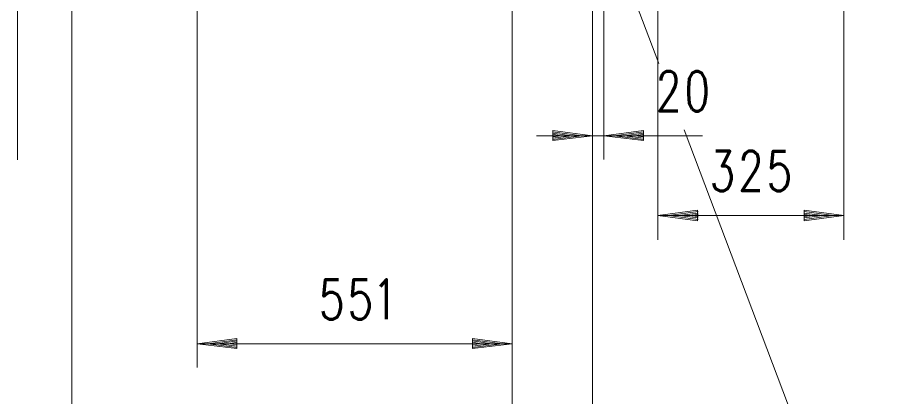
# Model space of a CAD drawing. Header units: metres. Extents: x 1223 to 5739, y -151236 to 19014.
# Drawn here: x 5113.58 to 5150.57, y -151069.11 to -151053.15 of the extents above; entities that cross this region are included whole.
import ezdxf

# ---------------------------------------------------------------- set-up
doc = ezdxf.new("R2010")
doc.units = ezdxf.units.M
doc.layers.add('PDF_Geometry', color=7, linetype='Continuous')

msp = doc.modelspace()

# ---------------------------------------------------------------- linework, layer by layer
at = {"layer": 'PDF_Geometry', "color": 8, "lineweight": 13}
for points in [[(5137.725, -151108.161), (5137.725, -151048.725), (5137.725, -151034.379), (5137.725, -151009.466)], [(5137.725, -151010.888), (5137.725, -151034.399), (5137.725, -151048.725), (5137.725, -151082.151)], [(5115.861, -151117.488), (5115.861, -151019.748)], [(5140.469, -151062.481), (5140.469, -151043.462), (5148.271, -151036.248), (5156.867, -151036.248)], [(5113.585, -151043.015), (5113.585, -151059.128)], [(5148.271, -151062.481), (5148.271, -151043.462)], [(5134.352, -151067.846), (5134.352, -151044.335)], [(5121.124, -151067.846), (5121.124, -151045.372)], [(5134.352, -151082.151), (5134.352, -151045.372)], [(5138.193, -151059.108), (5138.193, -151047.404)], [(5137.725, -151059.108), (5137.725, -151048.745)], [(5138.335, -151049.354), (5140.509, -151055.085)], [(5136.039, -151057.95), (5137.278, -151058.112), (5136.039, -151058.275)], [(5136.039, -151058.011), (5136.852, -151058.112), (5136.039, -151058.214)], [(5136.039, -151058.051), (5136.404, -151058.112), (5136.039, -151058.153)], [(5139.859, -151057.95), (5138.64, -151058.112), (5139.859, -151058.275)], [(5139.859, -151058.011), (5139.066, -151058.112), (5139.859, -151058.214)], [(5139.879, -151058.051), (5139.513, -151058.112), (5139.879, -151058.153)], [(5141.566, -151057.869), (5150.486, -151081.46)], [(5135.368, -151058.112), (5142.338, -151058.112)], [(5142.155, -151061.303), (5140.916, -151061.465), (5142.155, -151061.628)], [(5142.155, -151061.364), (5141.342, -151061.465), (5142.155, -151061.567)], [(5146.605, -151061.303), (5147.845, -151061.465), (5146.605, -151061.628)], [(5146.605, -151061.364), (5147.398, -151061.465), (5146.605, -151061.567)], [(5140.469, -151061.465), (5148.271, -151061.465)], [(5142.155, -151061.425), (5141.789, -151061.465), (5142.155, -151061.506)], [(5146.605, -151061.425), (5146.971, -151061.465), (5146.605, -151061.506)], [(5121.124, -151066.85), (5134.352, -151066.85)], [(5122.81, -151066.688), (5121.571, -151066.85), (5122.81, -151067.013)], [(5122.81, -151066.728), (5121.998, -151066.85), (5122.81, -151066.952)], [(5122.81, -151066.789), (5122.445, -151066.85), (5122.81, -151066.891)], [(5132.686, -151066.688), (5133.925, -151066.85), (5132.686, -151067.013)], [(5132.686, -151066.728), (5133.478, -151066.85), (5132.686, -151066.952)], [(5132.686, -151066.789), (5133.052, -151066.85), (5132.686, -151066.891)]]:
    msp.add_lwpolyline(points, dxfattribs=at)
at = {"layer": 'PDF_Geometry', "color": 8, "lineweight": 70}
for points in [[(5141.302, -151057.076), (5140.55, -151057.076), (5141.078, -151056.284), (5141.2, -151056.04), (5141.241, -151055.877), (5141.241, -151055.715), (5141.2, -151055.552), (5141.139, -151055.491), (5141.017, -151055.41), (5140.814, -151055.41), (5140.712, -151055.491), (5140.651, -151055.552), (5140.59, -151055.715), (5140.59, -151055.796)], [(5142.805, -151060.104), (5142.846, -151060.266), (5142.907, -151060.348), (5143.069, -151060.429), (5143.232, -151060.429), (5143.395, -151060.348), (5143.496, -151060.185), (5143.557, -151059.941), (5143.557, -151059.779), (5143.496, -151059.555), (5143.456, -151059.474), (5143.334, -151059.393), (5143.171, -151059.393), (5143.496, -151058.763), (5142.907, -151058.763)], [(5144.756, -151060.429), (5144.004, -151060.429), (5144.533, -151059.636), (5144.654, -151059.393), (5144.695, -151059.23), (5144.695, -151059.067), (5144.654, -151058.905), (5144.573, -151058.844), (5144.472, -151058.763), (5144.268, -151058.763), (5144.167, -151058.844), (5144.106, -151058.905), (5144.045, -151059.067), (5144.045, -151059.149)], [(5145.203, -151060.104), (5145.244, -151060.266), (5145.305, -151060.348), (5145.467, -151060.429), (5145.63, -151060.429), (5145.772, -151060.348), (5145.894, -151060.185), (5145.955, -151059.941), (5145.955, -151059.779), (5145.894, -151059.555), (5145.772, -151059.393), (5145.63, -151059.311), (5145.467, -151059.311), (5145.305, -151059.393), (5145.244, -151059.474), (5145.305, -151058.763), (5145.833, -151058.763)], [(5126.407, -151065.489), (5126.448, -151065.651), (5126.509, -151065.732), (5126.671, -151065.814), (5126.834, -151065.814), (5126.996, -151065.732), (5127.098, -151065.57), (5127.159, -151065.326), (5127.159, -151065.164), (5127.098, -151064.94), (5126.996, -151064.777), (5126.834, -151064.696), (5126.671, -151064.696), (5126.509, -151064.777), (5126.448, -151064.859), (5126.509, -151064.148), (5127.057, -151064.148)], [(5127.606, -151065.489), (5127.646, -151065.651), (5127.707, -151065.732), (5127.87, -151065.814), (5128.033, -151065.814), (5128.175, -151065.732), (5128.297, -151065.57), (5128.358, -151065.326), (5128.358, -151065.164), (5128.297, -151064.94), (5128.175, -151064.777), (5128.033, -151064.696), (5127.87, -151064.696), (5127.707, -151064.777), (5127.646, -151064.859), (5127.707, -151064.148), (5128.256, -151064.148)], [(5129.069, -151065.814), (5129.069, -151064.148), (5128.805, -151064.452)]]:
    msp.add_lwpolyline(points, dxfattribs=at)
msp.add_lwpolyline([(5141.911, -151056.995), (5142.053, -151057.076), (5142.175, -151057.076), (5142.318, -151056.995), (5142.44, -151056.751), (5142.501, -151056.365), (5142.501, -151056.121), (5142.44, -151055.715), (5142.318, -151055.491), (5142.175, -151055.41), (5142.053, -151055.41), (5141.911, -151055.491), (5141.789, -151055.715), (5141.749, -151056.121), (5141.749, -151056.365), (5141.789, -151056.751)], close=True, dxfattribs=at)
at = {"layer": 'PDF_Geometry', "color": 8, "lineweight": 13}
for points in [[(5137.725, -151058.112), (5136.059, -151058.316), (5136.059, -151057.889)], [(5139.859, -151057.889), (5139.859, -151058.316), (5138.193, -151058.112)], [(5142.135, -151061.242), (5142.135, -151061.689), (5140.469, -151061.465)], [(5148.271, -151061.465), (5146.605, -151061.689), (5146.605, -151061.242)], [(5122.79, -151066.627), (5122.79, -151067.053), (5121.124, -151066.85)], [(5134.352, -151066.85), (5132.686, -151067.053), (5132.686, -151066.627)]]:
    msp.add_lwpolyline(points, close=True, dxfattribs=at)

doc.saveas('drawing.dxf')
